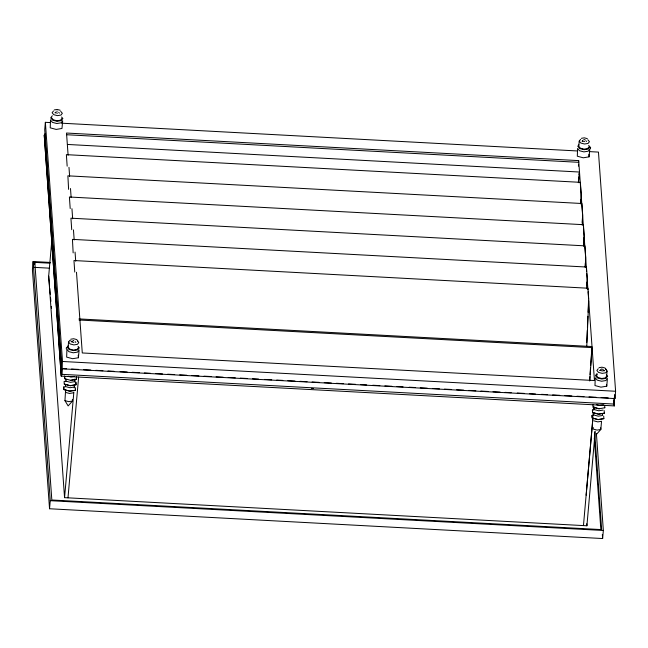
<?xml version="1.0" encoding="UTF-8"?>
<svg xmlns="http://www.w3.org/2000/svg" width="648" height="648" viewBox="0 0 648 648"><rect width="100%" height="100%" fill="white"/><g stroke="black" fill="none" stroke-linecap="round" stroke-linejoin="round"><path stroke-width="0.97" d="M68.599 189.37L67.886 175.827L581.888 203.504L582.69 215.023L582.252 225.131M73.151 252.898L72.446 239.363L586.448 267.033L587.242 278.551L586.805 288.66M580.608 203.359L580.786 199.333M580.738 203.95L581.167 193.849L580.373 182.331L66.371 154.653L67.165 166.172M582.212 222.523L582.39 218.498M583.645 245.714L583.994 237.662M583.775 246.305L584.204 236.204L583.411 224.686L69.409 197.008L70.203 208.526M585.168 266.887L585.338 262.869M585.29 267.486L585.719 257.377L584.925 245.859L70.924 218.182L71.717 229.7M586.772 286.06L586.942 282.034M586.78 342.444L587.299 330.367M587.428 327.353L587.898 316.289M588.068 312.263L588.546 301.199M586.764 346.218L588.757 299.732L587.963 288.214L73.961 260.536L74.755 272.055M589.623 380.684L589.899 376.666M590.036 374.657L590.514 367.627M590.652 365.618L591.818 348.543M589.761 380.919L592.037 347.62L79.048 319.999M50.269 262.448L33.113 261.525L32.4 269.592L49.54 508.753L602.632 538.537L603.345 530.469L596.403 433.585M50.414 122.585L45.368 122.318L44.72 129.641L61.868 368.809L614.952 398.585L615.6 391.262L598.46 152.094L589.372 151.608M45.06 133.642L44.817 136.388L61.916 374.949L62.483 368.542L66.525 368.761M34.628 264.368L34.806 262.375L49.961 263.193M51.8 240.716L48.665 276.283M49.54 508.753L50.252 500.685L33.113 261.525M61.22 376.132L44.242 135.14L61.22 376.132L614.312 405.915L614.037 398.026M61.868 368.809L62.508 361.479L45.368 122.318M66.29 348.932L66.42 347.514M69.927 340.273L68.558 342.039L68.105 347.182L69.733 349.102L73.402 350.058L76.958 349.491L78.327 347.733M595.204 431.204L586.902 525.779L64.557 497.648L73.864 392.016M74.22 387.99L74.488 384.977M74.755 381.956L75.022 378.942M67.991 497.834L78.635 377.063M580.584 139.369L579.223 141.134L578.769 146.27L580.397 148.198L584.059 149.153L587.623 148.586L588.983 146.821M578.51 162.624L578.688 160.615L66.517 133.034L68.113 155.228M578.421 166.115L578.583 164.211M578.34 182.696L578.858 176.864M579.029 174.919L579.199 172.976M578.575 181.942L579.45 172.028L67.465 144.455M590.474 148.757L590.603 147.331M586.14 495.194L592.936 417.879M593.106 415.87L593.374 412.857L593.098 415.935M593.908 406.831L593.641 409.844L593.892 406.879M583.459 525.593L592.92 417.944M605.475 369.109L607.103 371.037L606.65 376.172L605.289 377.938L601.733 378.505L598.064 377.549L596.435 375.629L597.343 374.455M614.296 398.253L613.729 404.66L613.51 401.639M78.408 357.753L79.121 350.009L77.493 352.115L73.24 352.796L68.866 351.653L66.922 349.353L66.655 357.113L72.625 358.709L78.408 357.753L78.222 355.193M589.064 156.84L589.777 149.105L588.149 151.211L583.905 151.891L579.523 150.741L577.579 148.449L577.311 156.209L583.281 157.804L589.064 156.84L588.878 154.289M606.731 386.192L607.443 378.456L605.815 380.562L601.571 381.243L597.189 380.101L595.245 377.8L594.977 385.56L600.947 387.156L606.731 386.192L606.609 384.491M53.492 110.986L52.123 112.752L53.752 114.672L57.421 115.636L60.977 115.061L62.346 113.303L60.718 111.375M52.31 115.773L50.682 117.879L52.626 120.172L57 121.314L61.252 120.633L62.88 118.535L61.584 117.004M55.064 112.906L55.647 112.161M61.892 118.438L60.523 120.204L56.967 120.771L53.298 119.815L51.67 117.896M68.202 345.765L67.117 347.166L69.061 349.458L73.435 350.6L77.687 349.92L79.315 347.822L78.019 346.291M578.858 144.852L577.773 146.254L579.717 148.554L584.091 149.696L588.344 149.016L589.972 146.91L588.676 145.379M582.155 141.288L582.738 140.543M598.25 368.72L596.889 370.486L598.517 372.406L602.178 373.37L605.742 372.794L607.103 371.037M597.067 373.507L595.439 375.613L597.383 377.906L601.765 379.048L606.01 378.367L607.638 376.269L606.342 374.738M599.821 370.64L601.449 368.979L603.029 369.392M72.374 399.379L72.487 401.039L68.137 405.923L64.954 400.634L65.553 390.76L65.675 392.421L69.506 393.458L73.216 392.826M596.468 434.371L600.817 429.486L601.538 421.273L597.829 421.905L593.997 420.868M72.082 341.447L73.759 340.427M75.362 387.634L75.549 390.185L69.846 391.157L63.966 389.561L63.779 387.01M72.487 401.039L68.777 401.663L64.954 400.634M603.693 416.081L603.871 418.632L598.177 419.596L592.288 418.009L592.11 415.457M74.342 376.391L70.907 376.958L68.251 376.253M70.721 380.255L76.505 379.299M74.585 379.744L74.723 381.64L70.438 382.344L66.015 381.17L64.095 381.494L64.273 384.167L70.235 385.763L76.027 384.799L75.84 382.247M65.545 386.686L63.617 387.002L63.796 389.553L69.765 391.149L75.549 390.185M74.245 387.026L69.96 387.731L65.537 386.556L65.399 384.661M603.523 404.7L599.23 405.405L596.581 404.7M604.835 407.746L599.035 408.823L593.074 407.228L592.896 404.555M603.045 410.087L598.76 410.791L594.338 409.617L592.418 410.062L592.596 412.614L598.566 414.21L604.349 413.246L604.179 410.573M604.357 413.132L598.574 414.088L592.604 412.493L592.426 409.941M603.871 418.632L598.088 419.596L592.126 418L591.94 415.449M54.278 109.933L57.202 109.463L60.224 110.257M56.692 111.245L57.324 111.14M581.369 138.316L584.302 137.846L587.315 138.632M583.783 139.62L585.071 139.693M70.713 339.22L73.637 338.75L76.658 339.544L78.003 341.123M599.035 367.667L601.968 367.197L604.989 367.991L606.326 369.571M604.373 370.567L602.235 370.915L600.024 370.34M61.52 123.185L577.263 150.952M66.768 134.744L578.753 162.316M34.36 267.357L49.523 268.175M78.967 318.913L591.956 346.534M62.508 361.479L615.6 391.262M71.58 369.028L78.651 369.409M83.705 369.684L90.785 370.065M95.831 370.332L102.91 370.713M107.965 370.988L114.024 371.312M120.091 371.644L127.162 372.025M132.216 372.292L139.296 372.673M144.342 372.948L150.409 373.272M155.463 373.548L162.535 373.928M167.589 374.196L174.668 374.576M179.715 374.852L186.794 375.233M191.849 375.508L198.92 375.889M203.974 376.156L211.046 376.537M216.1 376.812L223.179 377.193M228.226 377.46L235.305 377.841M240.359 378.116L247.431 378.497M252.485 378.772L258.552 379.096M264.611 379.42L271.69 379.801M276.736 380.076L282.803 380.4M287.858 380.676L294.929 381.056M299.984 381.324L307.055 381.704M312.109 381.98L319.189 382.361M324.243 382.636L331.314 383.017M336.369 383.284L343.44 383.665M348.494 383.94L355.566 384.321M360.62 384.596L366.687 384.92M372.754 385.244L379.825 385.625M384.88 385.9L391.951 386.281M397.005 386.548L403.072 386.88M409.131 387.204L415.198 387.528M420.252 387.804L427.324 388.184M432.378 388.46L439.449 388.841M444.504 389.108L451.583 389.489M456.638 389.764L463.709 390.145M468.763 390.412L475.835 390.793M480.889 391.068L487.96 391.449M493.015 391.724L500.094 392.105M505.148 392.372L511.207 392.704M517.274 393.028L524.345 393.409M529.4 393.676L535.467 394.008M541.525 394.332L547.592 394.656M552.647 394.932L559.718 395.312M564.773 395.588L571.844 395.969M576.898 396.236L583.978 396.617M589.024 396.892L596.103 397.273M601.158 397.54L608.229 397.921M61.382 374.301L614.474 404.085M311.55 388.395L313.567 388.5M50.252 500.685L603.345 530.469M582.358 140.981L584.561 141.556M55.266 112.606L57.47 113.181M73.904 342.468L71.701 341.893L70.721 340.735M593.082 407.106L599.052 408.702M64.282 384.053L70.251 385.641L76.035 384.685L75.848 382.134M587.809 139.757L589.437 141.685L588.068 143.443L584.512 144.01L580.851 143.054L579.223 141.134M585.808 140.705L586.497 141.523M603.474 370.057L604.163 370.875M58.709 112.323L59.405 113.141M77.695 341.31L78.781 342.589L77.412 344.347L73.856 344.922L70.187 343.958L68.558 342.039M75.152 341.618L75.84 342.428M49.556 286.254L48.681 276.178L64.557 497.648M49.734 288.263L50.261 294.314M50.52 297.335L50.876 301.361M51.314 306.399L51.484 308.416M614.669 394.551L614.952 398.585M613.948 400.869L614.312 405.915M604.649 405.186L604.819 407.859M602.438 413.578L602.575 415.473L598.282 416.178L593.86 415.004L593.73 413.108M600.696 427.826L600.817 429.486L597.108 430.11L593.276 429.081L593.155 427.421M578.688 160.615L583.386 226.184M583.532 228.201L586.643 271.585M586.78 273.602L587.939 289.745M588.084 291.762L588.595 298.825M588.732 300.842L594.451 380.538L82.28 352.958L76.496 272.257M594.2 407.722L594.338 409.617M602.34 534.495L602.632 538.537M594.653 431.941L601.652 529.61L51.832 500.005L34.806 262.375M594.281 437.927L600.85 529.554M586.756 523.762L586.902 525.779M68.98 167.338L69.628 176.418M70.494 188.519L71.15 197.6M71.944 208.696L72.665 218.789M73.459 229.886L74.188 239.971M75.055 252.08L75.703 261.16M76.326 376.747L76.496 379.412L70.713 380.376L64.76 378.659L64.573 376.107M65.877 379.274L66.015 381.17M64.565 376.229L64.743 378.78M50.487 120.066L50.22 127.826L56.182 129.422L61.973 128.458L62.686 120.722L61.058 122.828L56.805 123.509L52.431 122.367L50.487 120.066"/></g></svg>
